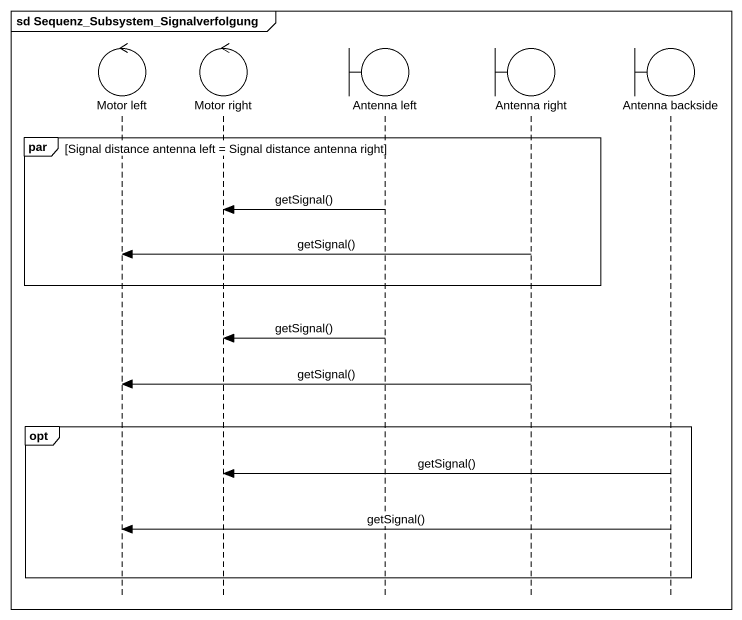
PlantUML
@startuml
mainframe sd Sequenz_Subsystem_Signalverfolgung
hide footbox
control "Motor left" as Motor_left
control "Motor right" as Motor_right
boundary "Antenna left" as Antenna_left
boundary "Antenna right" as Antenna_right
boundary "Antenna backside" as Antenna_backside

par Signal distance antenna left = Signal distance antenna right
  Antenna_left -> Motor_right : getSignal()
  Antenna_right -> Motor_left : getSignal()
end
Antenna_left -> Motor_right : getSignal()
Antenna_right -> Motor_left : getSignal()
opt
  Antenna_backside -> Motor_right : getSignal()
  Antenna_backside -> Motor_left : getSignal()
end
@enduml
